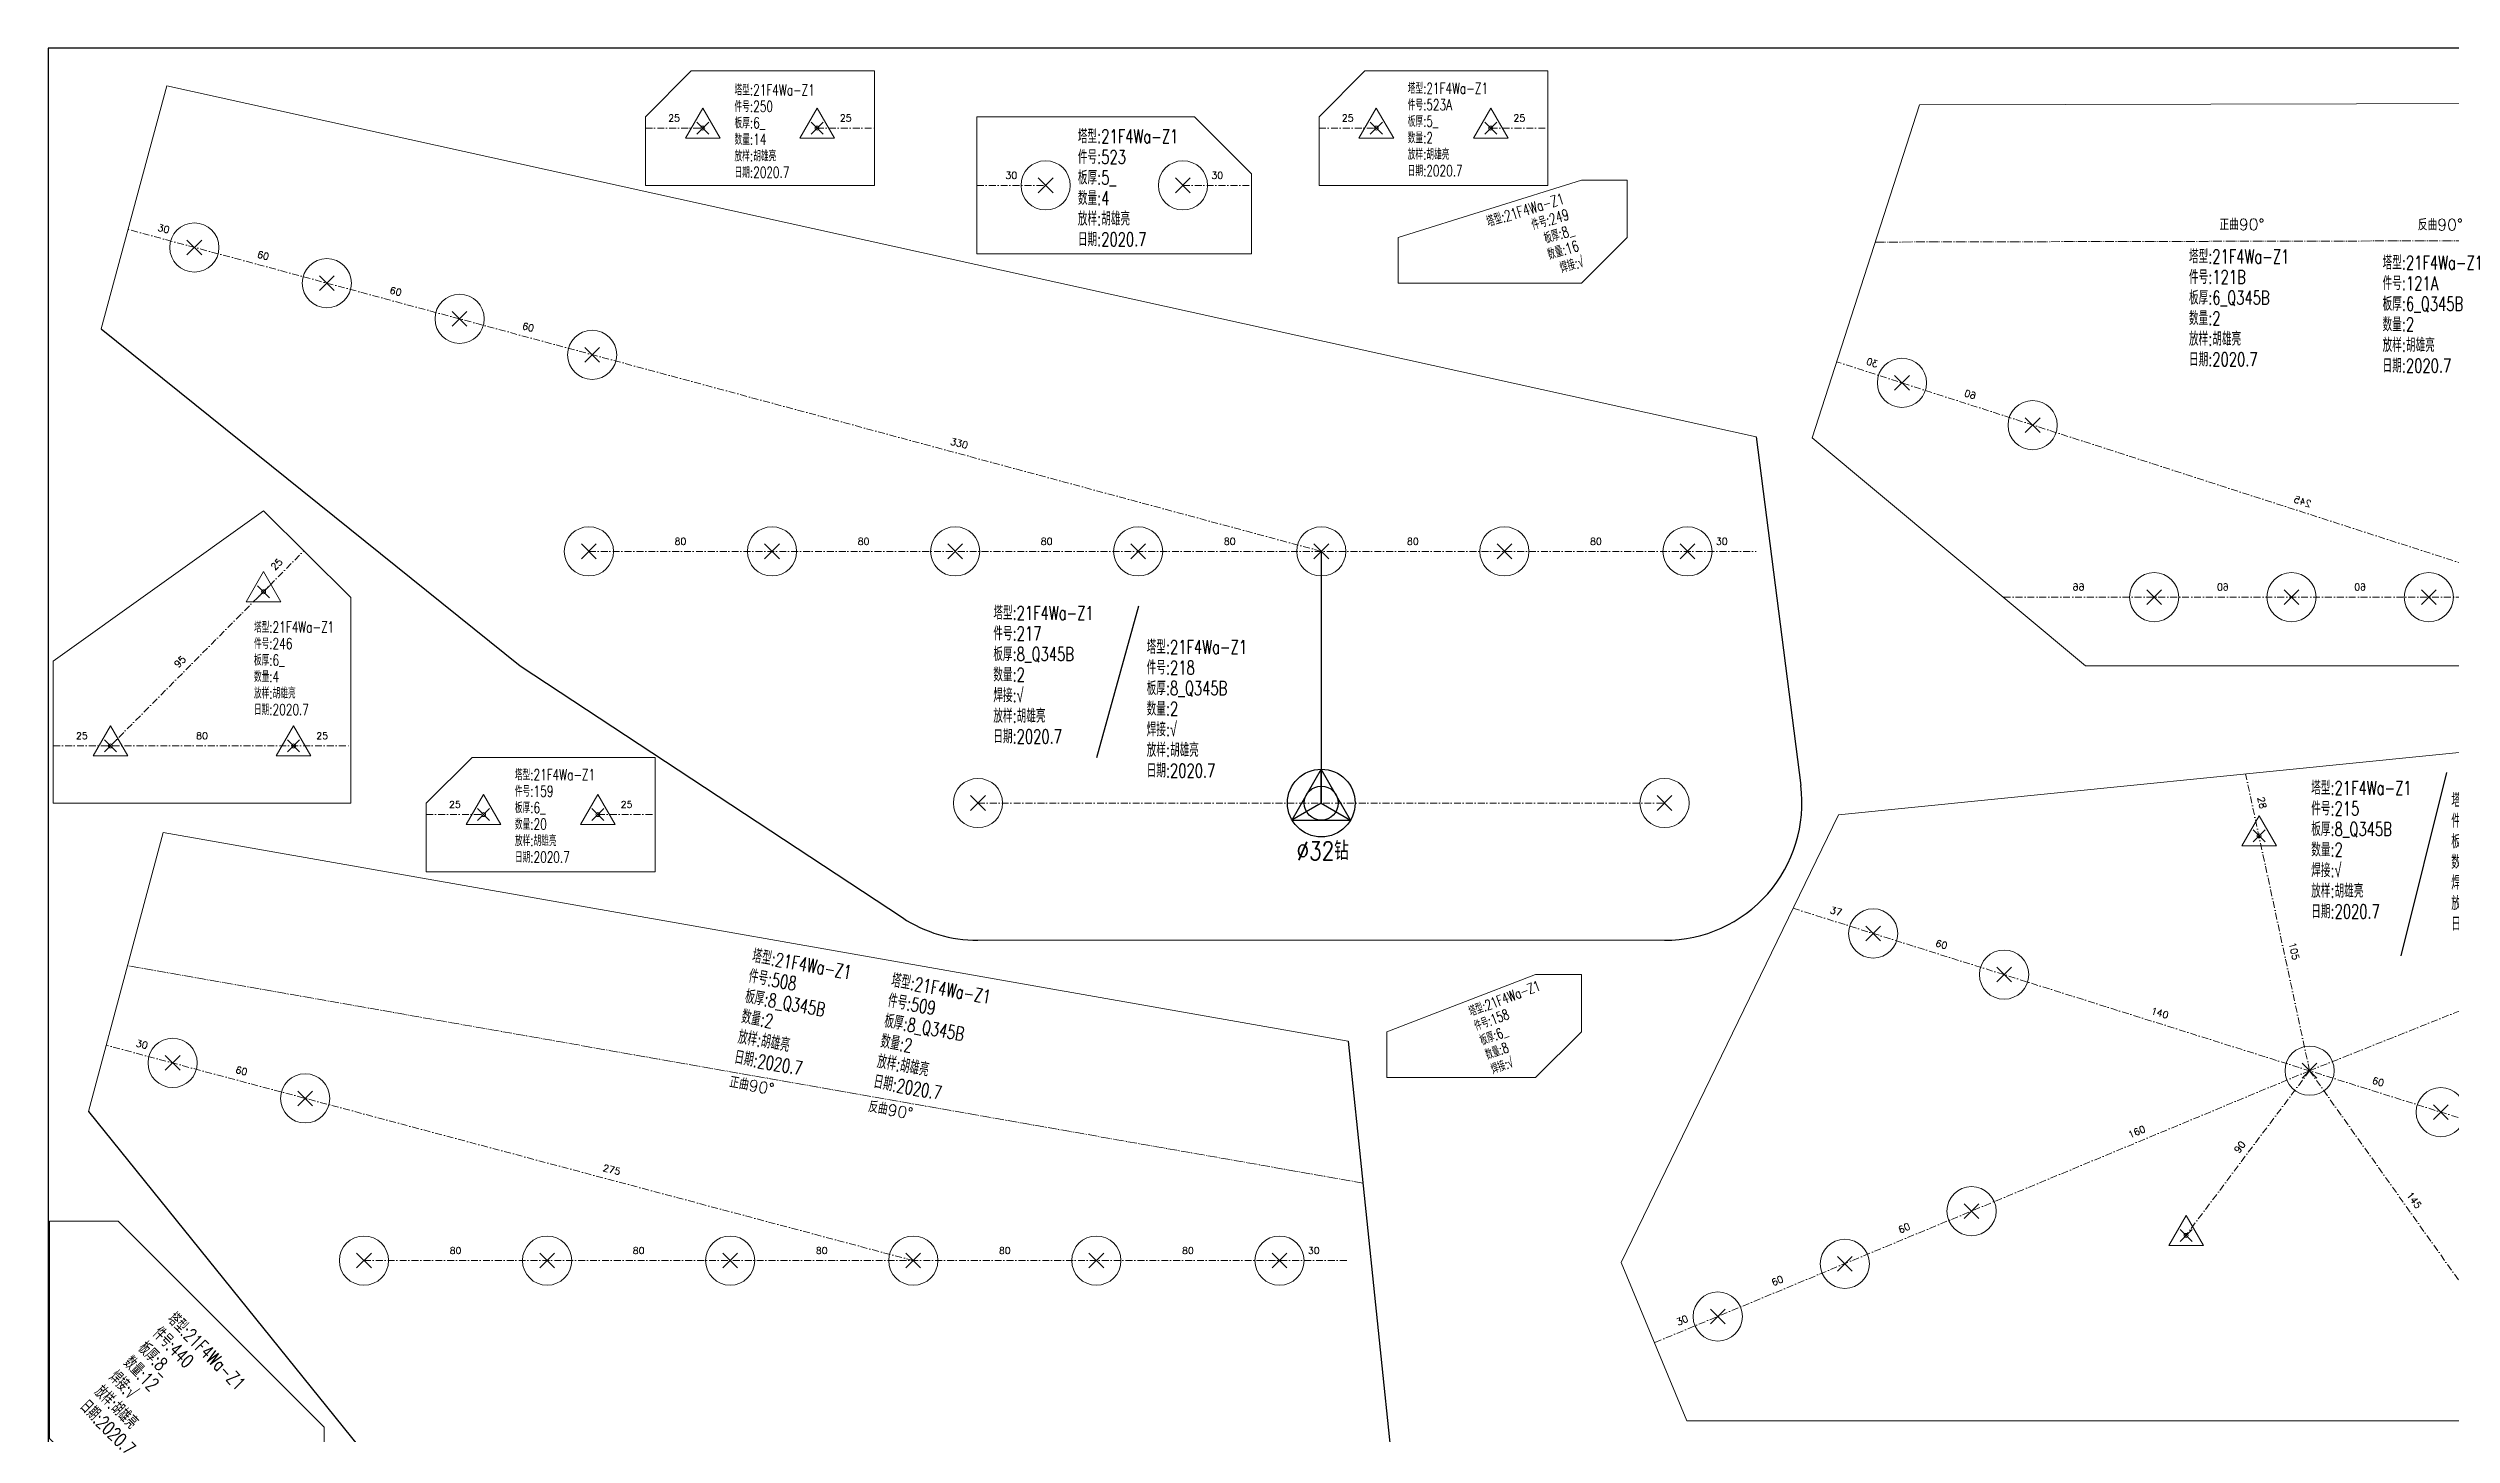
# Model space of a CAD drawing. Extents: x 1310 to 15542, y -76 to 8381.
# Drawn here: x 2329 to 3379, y 7775 to 8381 of the extents above; entities that cross this region are included whole.
import ezdxf
from ezdxf.enums import TextEntityAlignment as Align

# ---------------------------------------------------------------- set-up
doc = ezdxf.new("R2010")
doc.units = 0
doc.header["$MEASUREMENT"] = 0
doc.linetypes.add('一点画线', pattern=[5.2, 3, -1, 0.2, -1])
doc.linetypes.add('制弯线', pattern=[5.9, 4, -0.5, 0.2, -0.5, 0.2, -0.5])
doc.layers.get('0').update_dxf_attribs({"linetype": 'CONTINUOUS', "lineweight": 25})
for name, color, linetype, lineweight in [('1', 7, 'CONTINUOUS', 25), ('2', 7, 'CONTINUOUS', 25), ('5', 7, 'CONTINUOUS', 25)]:
    doc.layers.add(name, color=color, linetype=linetype, lineweight=lineweight)
doc.styles.add('HZ', font='txt.shx', dxfattribs={"width": 0.7, "oblique": 12, "bigfont": 'hztxt.shx'})
doc.styles.get("Standard").update_dxf_attribs({"font": 'simplex.shx', "width": 0.7, "height": 3, "bigfont": 'gbhzfs.shx'})

# ---------------------------------------------------------------- blocks, each defined once
blk = doc.blocks.new('板孔17.5')
at = {"layer": '5', "color": 7, "linetype": 'Continuous', "lineweight": 13}
for p, q in [((0, 1), (-0.866, -0.5)), ((-0.3, -0.3), (0.3, 0.3)), ((0.3, -0.3), (-0.3, 0.3)), ((0.866, -0.5), (0, 1)), ((-0.866, -0.5), (0.866, -0.5))]:
    blk.add_line(p, q, dxfattribs=at)
at = {"layer": '5', "color": 7, "linetype": 'Continuous', "lineweight": 0}
blk.add_circle((0, 0), 0.1, dxfattribs=at)
blk = doc.blocks.new('PLKM_e7f11f4f-1c91-4e16-9a07-c9e1ba8f109c', base_point=(4530.9, 12261.9))
at = {"layer": '1', "color": 7, "linetype": 'Continuous', "lineweight": 18}
for p, q in [((4268.6, 12266.9), (4288.6, 12286.9)), ((4368.6, 12286.9), (4288.6, 12286.9)), ((4368.6, 12236.9), (4368.6, 12286.9)), ((4268.6, 12266.9), (4268.6, 12236.9)), ((4268.6, 12236.9), (4368.6, 12236.9))]:
    blk.add_line(p, q, dxfattribs=at)
at = {"layer": '2', "color": 9, "linetype": '一点画线', "lineweight": 13}
for p, q in [((4268.6, 12261.9), (4293.6, 12261.9)), ((4343.6, 12261.9), (4368.6, 12261.9))]:
    blk.add_line(p, q, dxfattribs=at)
at = {"layer": '1', "color": 7, "linetype": 'Continuous', "lineweight": 0, "xscale": 8.75, "yscale": 8.75, "zscale": 8.75}
for p in [(4293.6, 12261.9), (4343.6, 12261.9)]:
    blk.add_blockref('板孔17.5', p, dxfattribs=at)
at = {"layer": '1', "color": 7, "linetype": 'Continuous', "lineweight": 13, "insert": (4307.3, 12281.7), "char_height": 4.8, "width": 486, "attachment_point": 1, "line_spacing_factor": 0.9}
blk.add_mtext('塔型:21F4Wa-Z1\\P件号:523A\\P板厚:5_\\P数量:2\\P放样:胡雄亮\\P日期:2020.7', dxfattribs=at)
at = {"layer": '2', "color": 7, "linetype": 'Continuous', "lineweight": 13}
for p in [(4281.1, 12263.9), (4356.1, 12263.9)]:
    blk.add_text('25', height=3, dxfattribs=at).set_placement(p, align=Align.BOTTOM_CENTER)
blk = doc.blocks.new('PLKM_d31861ce-c81b-40dd-bd28-73a488e62186', base_point=(8443, 14696.2))
at = {"layer": '1', "color": 7, "linetype": 'Continuous', "lineweight": 18}
for p, q in [((8183.5, 14701.2), (8203.5, 14721.2)), ((8283.5, 14721.2), (8203.5, 14721.2)), ((8283.5, 14671.2), (8283.5, 14721.2)), ((8183.5, 14701.2), (8183.5, 14671.2)), ((8183.5, 14671.2), (8283.5, 14671.2))]:
    blk.add_line(p, q, dxfattribs=at)
at = {"layer": '2', "color": 9, "linetype": '一点画线', "lineweight": 13}
for p, q in [((8183.5, 14696.2), (8208.5, 14696.2)), ((8258.5, 14696.2), (8283.5, 14696.2))]:
    blk.add_line(p, q, dxfattribs=at)
at = {"layer": '1', "color": 7, "linetype": 'Continuous', "lineweight": 0, "xscale": 8.75, "yscale": 8.75, "zscale": 8.75}
for p in [(8208.5, 14696.2), (8258.5, 14696.2)]:
    blk.add_blockref('板孔17.5', p, dxfattribs=at)
at = {"layer": '1', "color": 7, "linetype": 'Continuous', "lineweight": 13, "insert": (8222.4, 14715.3), "char_height": 4.8, "width": 480, "attachment_point": 1, "line_spacing_factor": 0.9}
blk.add_mtext('塔型:21F4Wa-Z1\\P件号:250\\P板厚:6_\\P数量:14\\P放样:胡雄亮\\P日期:2020.7', dxfattribs=at)
at = {"layer": '2', "color": 7, "linetype": 'Continuous', "lineweight": 13}
for p in [(8196, 14698.2), (8271, 14698.2)]:
    blk.add_text('25', height=3, dxfattribs=at).set_placement(p, align=Align.BOTTOM_CENTER)
blk = doc.blocks.new('PLKM_afd7b0fb-6b1b-4883-8fa4-97ad68b24dc9', base_point=(5216.3, 15510.2))
at = {"layer": '1', "color": 7, "linetype": 'Continuous', "lineweight": 18}
for p, q in [((4953.9, 15515.2), (4973.9, 15535.2)), ((5053.9, 15535.2), (4973.9, 15535.2)), ((5053.9, 15485.2), (5053.9, 15535.2)), ((4953.9, 15515.2), (4953.9, 15485.2)), ((4953.9, 15485.2), (5053.9, 15485.2))]:
    blk.add_line(p, q, dxfattribs=at)
at = {"layer": '2', "color": 9, "linetype": '一点画线', "lineweight": 13}
for p, q in [((4953.9, 15510.2), (4978.9, 15510.2)), ((5028.9, 15510.2), (5053.9, 15510.2))]:
    blk.add_line(p, q, dxfattribs=at)
at = {"layer": '1', "color": 7, "linetype": 'Continuous', "lineweight": 0, "xscale": 8.75, "yscale": 8.75, "zscale": 8.75}
for p in [(4978.9, 15510.2), (5028.9, 15510.2)]:
    blk.add_blockref('板孔17.5', p, dxfattribs=at)
at = {"layer": '1', "color": 7, "linetype": 'Continuous', "lineweight": 13, "insert": (4992.6, 15530), "char_height": 4.8, "width": 486, "attachment_point": 1, "line_spacing_factor": 0.9}
blk.add_mtext('塔型:21F4Wa-Z1\\P件号:159\\P板厚:6_\\P数量:20\\P放样:胡雄亮\\P日期:2020.7', dxfattribs=at)
at = {"layer": '2', "color": 7, "linetype": 'Continuous', "lineweight": 13}
for p in [(4966.4, 15512.2), (5041.4, 15512.2)]:
    blk.add_text('25', height=3, dxfattribs=at).set_placement(p, align=Align.BOTTOM_CENTER)
blk = doc.blocks.new('板孔21.5')
at = {"layer": '5', "color": 7, "linetype": 'Continuous', "lineweight": 13}
for p, q in [((-0.3, -0.3), (0.3, 0.3)), ((0.3, -0.3), (-0.3, 0.3))]:
    blk.add_line(p, q, dxfattribs=at)
blk.add_circle((0, 0), 1, dxfattribs=at)
blk = doc.blocks.new('PLKM_e02fc04d-588d-42cd-b689-c8a0d808b49a', base_point=(4572.7, 12182.6))
at = {"layer": '1', "color": 7, "linetype": 'Continuous', "lineweight": 18}
for p, q in [((4250.6, 12212.6), (4250.6, 12152.6)), ((4345.6, 12212.6), (4250.6, 12212.6)), ((4370.6, 12187.6), (4345.6, 12212.6)), ((4370.6, 12152.6), (4370.6, 12187.6)), ((4250.6, 12152.6), (4370.6, 12152.6))]:
    blk.add_line(p, q, dxfattribs=at)
at = {"layer": '2', "color": 9, "linetype": '一点画线', "lineweight": 13}
for p, q in [((4250.6, 12182.6), (4280.6, 12182.6)), ((4340.6, 12182.6), (4370.6, 12182.6))]:
    blk.add_line(p, q, dxfattribs=at)
at = {"layer": '1', "color": 7, "linetype": 'Continuous', "lineweight": 0, "xscale": 10.75, "yscale": 10.75, "zscale": 10.75}
for p in [(4280.6, 12182.6), (4340.6, 12182.6)]:
    blk.add_blockref('板孔21.5', p, dxfattribs=at)
at = {"layer": '1', "color": 7, "linetype": 'Continuous', "lineweight": 13, "insert": (4294.7, 12207), "char_height": 6, "width": 600, "attachment_point": 1, "line_spacing_factor": 0.9}
blk.add_mtext('塔型:21F4Wa-Z1\\P件号:523\\P板厚:5_\\P数量:4\\P放样:胡雄亮\\P日期:2020.7', dxfattribs=at)
at = {"layer": '2', "color": 7, "linetype": 'Continuous', "lineweight": 13}
for p in [(4265.6, 12184.6), (4355.6, 12184.6)]:
    blk.add_text('30', height=3, dxfattribs=at).set_placement(p, align=Align.BOTTOM_CENTER)
blk = doc.blocks.new('PLKM_6d721133-6f0f-4978-943f-0291adaef299', base_point=(2344.8, 12250.3))
at = {"color": 0, "linetype": 'Continuous'}
for p, q in [((2424, 12332.7), (2443.7, 12143)), ((1873.6, 12301.9), (2037.3, 12099.1))]:
    blk.add_line(p, q, dxfattribs=at)
at = {"color": 2}
for p, q in [((2234, 12151.6), (2221.2, 12129.4)), ((2246.9, 12129.4), (2234, 12151.6)), ((2221.2, 12129.4), (2246.9, 12129.4))]:
    blk.add_line(p, q, dxfattribs=at)
for q in [(2234, 12151.6), (2221.2, 12129.4), (2246.9, 12129.4)]:
    blk.add_line((2234, 12136.8), q)
for radius in [14.8, 7.42]:
    blk.add_circle((2234, 12136.8), radius)
at = {"color": 0, "linetype": 'Continuous'}
for centre, start, end in [((2384, 12136.8), 270, 5.9218), ((2084, 12136.8), 218.9118, 270)]:
    blk.add_arc(centre, 60, start, end, dxfattribs=at)
at = {"layer": '1', "color": 7, "linetype": 'Continuous', "lineweight": 18}
for p, q in [((1906.2, 12423.9), (1873.6, 12301.9)), ((2424, 12332.7), (1906.2, 12423.9)), ((2084, 12076.8), (2384, 12076.8))]:
    blk.add_line(p, q, dxfattribs=at)
at = {"layer": '2', "color": 190, "linetype": '制弯线', "lineweight": 13}
blk.add_line((2430.5, 12270.7), (1890.7, 12365.7), dxfattribs=at)
at = {"layer": '2', "color": 9, "linetype": '一点画线', "lineweight": 13}
for p, q in [((2234, 12236.8), (1881.4, 12330.9)), ((1994, 12236.8), (2424, 12236.8)), ((2084, 12136.8), (2384, 12136.8))]:
    blk.add_line(p, q, dxfattribs=at)
at = {"layer": '1', "color": 7, "linetype": 'Continuous', "lineweight": 0, "xscale": 10.75, "yscale": 10.75, "zscale": 10.75}
for p in [(1910.4, 12323.2), (1968.3, 12307.7), (1994, 12236.8), (2074, 12236.8), (2154, 12236.8), (2234, 12236.8), (2314, 12236.8), (2394, 12236.8), (2084, 12136.8), (2384, 12136.8)]:
    blk.add_blockref('板孔21.5', p, dxfattribs=at)
at = {"color": 7, "style": 'HZ', "width": 0.8}
blk.add_text('%%C32钻', height=8, dxfattribs=at).set_placement((2223.3, 12111.9))
at = {"layer": '1', "color": 7, "linetype": 'Continuous', "lineweight": 13, "char_height": 6, "width": 600, "attachment_point": 1, "rotation": 350.0174, "line_spacing_factor": 0.9}
for s, insert in [('塔型:21F4Wa-Z1\\P件号:508\\P板厚:8_Q345B\\P数量:2\\P放样:胡雄亮\\P日期:2020.7', (2164.3, 12373.2)), ('塔型:21F4Wa-Z1\\P件号:509\\P板厚:8_Q345B\\P数量:2\\P放样:胡雄亮\\P日期:2020.7', (2225.1, 12362.5))]:
    blk.add_mtext(s, dxfattribs=dict(at, insert=insert))
at = {"layer": '2', "color": 7, "linetype": 'Continuous', "lineweight": 13}
for s, p in [('30', (1896.4, 12329)), ('60', (1939.9, 12317.4)), ('275', (2101.7, 12274.2))]:
    blk.add_text(s, height=3, rotation=346, dxfattribs=at).set_placement(p, align=Align.BOTTOM_CENTER)
for s, p in [('正曲90%%d', (2153.1, 12311.1)), ('反曲90%%D', (2213.8, 12300.4))]:
    blk.add_text(s, height=5, rotation=350.0174, dxfattribs=at).set_placement(p, align=Align.BOTTOM_LEFT)
for s, p in [('80', (2034, 12238.8)), ('80', (2114, 12238.8)), ('80', (2194, 12238.8)), ('80', (2274, 12238.8)), ('80', (2354, 12238.8)), ('30', (2409, 12238.8))]:
    blk.add_text(s, height=3, dxfattribs=at).set_placement(p, align=Align.BOTTOM_CENTER)
blk = doc.blocks.new('PLKM_42baacde-cf51-4d0b-86d3-7073dc9c97da', base_point=(5765.5, 13141.5))
at = {"layer": '1', "color": 7, "linetype": 'Continuous', "lineweight": 18}
for p, q in [((5525.8, 13395.1), (5525.8, 13300.1)), ((5555.8, 13395.1), (5525.8, 13395.1)), ((5645.8, 13305.1), (5555.8, 13395.1)), ((5525.8, 13300.1), (5550.8, 13275.1)), ((5645.8, 13275.1), (5645.8, 13305.1)), ((5550.8, 13275.1), (5645.8, 13275.1))]:
    blk.add_line(p, q, dxfattribs=at)
at = {"layer": '1', "color": 7, "linetype": 'Continuous', "lineweight": 13, "insert": (5581, 13356), "char_height": 6, "width": 600, "attachment_point": 1, "rotation": 315, "line_spacing_factor": 0.9}
blk.add_mtext('塔型:21F4Wa-Z1\\P件号:440\\P板厚:8_\\P数量:12\\P焊接:√\\P放样:胡雄亮\\P日期:2020.7', dxfattribs=at)
blk = doc.blocks.new('PLKM_41fd5953-9d18-46f4-9aac-caa326d6e06d', base_point=(8066.8, 14524))
at = {"layer": '1', "color": 7, "linetype": 'Continuous', "lineweight": 18}
for p, q in [((8290.1, 14615.1), (8210.1, 14590.1)), ((8310.1, 14615.1), (8290.1, 14615.1)), ((8310.1, 14590.1), (8310.1, 14615.1)), ((8210.1, 14590.1), (8210.1, 14570.1)), ((8290.1, 14570.1), (8310.1, 14590.1)), ((8210.1, 14570.1), (8290.1, 14570.1))]:
    blk.add_line(p, q, dxfattribs=at)
at = {"layer": '1', "color": 7, "linetype": 'Continuous', "lineweight": 13, "insert": (8281.6, 14609.6), "char_height": 4.8, "width": 480, "attachment_point": 3, "rotation": 17.354, "line_spacing_factor": 0.9}
blk.add_mtext('塔型:21F4Wa-Z1\\P件号:249\\P板厚:8_\\P数量:16\\P焊接:√', dxfattribs=at)
blk = doc.blocks.new('PLKM_c64a5874-1b29-4fcd-8a2f-3f1332288d60', base_point=(7844, 14634))
at = {"layer": '1', "color": 7, "linetype": 'Continuous', "lineweight": 18}
for p, q in [((7651.9, 14697.9), (7560.1, 14632.1)), ((7690.1, 14659.9), (7651.9, 14697.9)), ((7690.1, 14570.1), (7690.1, 14659.9)), ((7560.1, 14632.1), (7560.1, 14570.1)), ((7560.1, 14570.1), (7690.1, 14570.1))]:
    blk.add_line(p, q, dxfattribs=at)
at = {"layer": '2', "color": 9, "linetype": '一点画线', "lineweight": 13}
for p, q in [((7585.1, 14595.1), (7669.6, 14680.3)), ((7560.1, 14595.1), (7690.1, 14595.1))]:
    blk.add_line(p, q, dxfattribs=at)
at = {"layer": '1', "color": 7, "linetype": 'Continuous', "lineweight": 0, "xscale": 8.75, "yscale": 8.75, "zscale": 8.75}
for p in [(7652, 14662.5), (7585.1, 14595.1), (7665.1, 14595.1)]:
    blk.add_blockref('板孔17.5', p, dxfattribs=at)
at = {"layer": '1', "color": 7, "linetype": 'Continuous', "lineweight": 13, "insert": (7647.8, 14649.4), "char_height": 4.8, "width": 480, "attachment_point": 1, "line_spacing_factor": 0.9}
blk.add_mtext('塔型:21F4Wa-Z1\\P件号:246\\P板厚:6_\\P数量:4\\P放样:胡雄亮\\P日期:2020.7', dxfattribs=at)
at = {"layer": '2', "color": 7, "linetype": 'Continuous', "lineweight": 13}
for s, p in [('25', (7659.4, 14672.8)), ('95', (7617.2, 14630.2))]:
    blk.add_text(s, height=3, rotation=45, dxfattribs=at).set_placement(p, align=Align.BOTTOM_CENTER)
for s, p in [('25', (7572.6, 14597.1)), ('80', (7625.1, 14597.1)), ('25', (7677.6, 14597.1))]:
    blk.add_text(s, height=3, dxfattribs=at).set_placement(p, align=Align.BOTTOM_CENTER)
blk = doc.blocks.new('PLKM_d6bb88ce-a2e3-4080-b2eb-faa329baf00b', base_point=(3097.4, 14671.2))
at = {"color": 0, "linetype": 'Continuous'}
for p, q in [((2569, 14751.7), (2752.1, 14604.5)), ((3292.1, 14704.5), (3311.6, 14552.1)), ((3102.1, 14654.5), (3102.1, 14544.5)), ((3022.2, 14630.5), (3003.9, 14564.2)), ((2752.1, 14604.5), (2919.1, 14494.4))]:
    blk.add_line(p, q, dxfattribs=at)
at = {"color": 2}
for p, q in [((3102.1, 14559.3), (3089.2, 14537)), ((3114.9, 14537), (3102.1, 14559.3)), ((3089.2, 14537), (3114.9, 14537))]:
    blk.add_line(p, q, dxfattribs=at)
for q in [(3102.1, 14559.3), (3089.2, 14537), (3114.9, 14537)]:
    blk.add_line((3102.1, 14544.5), q)
for radius in [14.8, 7.42]:
    blk.add_circle((3102.1, 14544.5), radius)
at = {"color": 0, "linetype": 'Continuous'}
for centre, start, end in [((3252.1, 14544.5), 270, 7.2977), ((2952.1, 14544.5), 236.6015, 270)]:
    blk.add_arc(centre, 60, start, end, dxfattribs=at)
at = {"layer": '1', "color": 7, "linetype": 'Continuous', "lineweight": 18}
for p, q in [((2597.7, 14857.9), (2569, 14751.7)), ((3292.1, 14704.5), (2597.7, 14857.9)), ((2952.1, 14484.5), (3252.1, 14484.5))]:
    blk.add_line(p, q, dxfattribs=at)
at = {"layer": '2', "color": 9, "linetype": '一点画线', "lineweight": 13}
for p, q in [((3102.1, 14654.5), (2580.7, 14795.2)), ((2782.1, 14654.5), (3292.1, 14654.5)), ((2952.1, 14544.5), (3252.1, 14544.5))]:
    blk.add_line(p, q, dxfattribs=at)
at = {"layer": '1', "color": 7, "linetype": 'Continuous', "lineweight": 0, "xscale": 10.75, "yscale": 10.75, "zscale": 10.75}
for p in [(2609.7, 14787.3), (2667.6, 14771.7), (2725.6, 14756.1), (2783.5, 14740.4), (2782.1, 14654.5), (2862.1, 14654.5), (2942.1, 14654.5), (3022.1, 14654.5), (3102.1, 14654.5), (3182.1, 14654.5), (3262.1, 14654.5), (2952.1, 14544.5), (3252.1, 14544.5)]:
    blk.add_blockref('板孔21.5', p, dxfattribs=at)
at = {"color": 7, "style": 'HZ', "width": 0.8}
blk.add_text('%%C32钻', height=8, dxfattribs=at).set_placement((3091.3, 14519.6))
at = {"layer": '1', "color": 7, "linetype": 'Continuous', "lineweight": 13, "char_height": 6, "width": 600, "attachment_point": 1, "line_spacing_factor": 0.9}
for s, insert in [('塔型:21F4Wa-Z1\\P件号:217\\P板厚:8_Q345B\\P数量:2\\P焊接:√\\P放样:胡雄亮\\P日期:2020.7', (2958.8, 14630.6)), ('塔型:21F4Wa-Z1\\P件号:218\\P板厚:8_Q345B\\P数量:2\\P焊接:√\\P放样:胡雄亮\\P日期:2020.7', (3025.8, 14615.7))]:
    blk.add_mtext(s, dxfattribs=dict(at, insert=insert))
at = {"layer": '2', "color": 7, "linetype": 'Continuous', "lineweight": 13}
for s, p in [('30', (2595.7, 14793.2)), ('60', (2639.2, 14781.5)), ('60', (2697.1, 14765.8)), ('60', (2755, 14750.2)), ('330', (2943.3, 14699.4))]:
    blk.add_text(s, height=3, rotation=346, dxfattribs=at).set_placement(p, align=Align.BOTTOM_CENTER)
for s, p in [('80', (2822.1, 14656.5)), ('80', (2902.1, 14656.5)), ('80', (2982.1, 14656.5)), ('80', (3062.1, 14656.5)), ('80', (3142.1, 14656.5)), ('80', (3222.1, 14656.5)), ('30', (3277.1, 14656.5))]:
    blk.add_text(s, height=3, dxfattribs=at).set_placement(p, align=Align.BOTTOM_CENTER)
blk = doc.blocks.new('PLKM_5569a195-bc47-4bc3-b680-e411b4508e79', base_point=(2392.4, 14701.1))
at = {"color": 0, "linetype": 'Continuous'}
blk.add_line((2271.7, 14830.9), (2251.8, 14750.8), dxfattribs=at)
at = {"layer": '1', "color": 7, "linetype": 'Continuous', "lineweight": 18}
for p, q in [((2425, 14854.6), (2006, 14812.5)), ((2463.6, 14757.9), (2425, 14854.6)), ((2006, 14812.5), (1911.1, 14616.8)), ((2330.9, 14576.5), (2463.6, 14757.9)), ((1911.1, 14616.8), (1939.8, 14547.6)), ((2290.1, 14547.6), (2330.9, 14576.5)), ((1939.8, 14547.6), (2290.1, 14547.6))]:
    blk.add_line(p, q, dxfattribs=at)
at = {"layer": '2', "color": 9, "linetype": '一点画线', "lineweight": 13}
for p, q in [((2211.9, 14700.6), (2183.9, 14830.4)), ((2211.9, 14700.6), (2448.8, 14795)), ((1986.2, 14771.6), (2326.4, 14664.5)), ((2211.9, 14700.6), (1925.6, 14581.7)), ((2211.9, 14700.6), (2157.3, 14627.9)), ((2211.9, 14700.6), (2310.5, 14562))]:
    blk.add_line(p, q, dxfattribs=at)
at = {"layer": '1', "color": 7, "linetype": 'Continuous', "lineweight": 0}
for name, p, xscale, yscale, zscale in [('板孔17.5', (2189.8, 14803.2), 8.75, 8.75, 8.75), ('板孔21.5', (2420.9, 14783.9), 10.75, 10.75, 10.75), ('板孔21.5', (2021.2, 14760.6), 10.75, 10.75, 10.75), ('板孔21.5', (2365.2, 14761.7), 10.75, 10.75, 10.75), ('板孔21.5', (2078.4, 14742.6), 10.75, 10.75, 10.75), ('板孔21.5', (2211.9, 14700.6), 10.75, 10.75, 10.75), ('板孔21.5', (2269.2, 14682.5), 10.75, 10.75, 10.75), ('板孔21.5', (2326.4, 14664.5), 10.75, 10.75, 10.75), ('板孔21.5', (2064.2, 14639.2), 10.75, 10.75, 10.75), ('板孔17.5', (2157.9, 14628.6), 8.75, 8.75, 8.75), ('板孔21.5', (2008.8, 14616.2), 10.75, 10.75, 10.75), ('板孔21.5', (1953.3, 14593.2), 10.75, 10.75, 10.75), ('板孔17.5', (2296, 14582.4), 8.75, 8.75, 8.75)]:
    blk.add_blockref(name, p, dxfattribs=dict(at, xscale=xscale, yscale=yscale, zscale=zscale))
at = {"layer": '1', "color": 7, "linetype": 'Continuous', "lineweight": 13, "char_height": 6, "width": 600, "attachment_point": 1, "line_spacing_factor": 0.9}
for s, insert in [('塔型:21F4Wa-Z1\\P件号:215\\P板厚:8_Q345B\\P数量:2\\P焊接:√\\P放样:胡雄亮\\P日期:2020.7', (2212.6, 14827.2)), ('塔型:21F4Wa-Z1\\P件号:216\\P板厚:8_Q345B\\P数量:2\\P焊接:√\\P放样:胡雄亮\\P日期:2020.7', (2273.8, 14821.8))]:
    blk.add_mtext(s, dxfattribs=dict(at, insert=insert))
at = {"layer": '2', "color": 7, "linetype": 'Continuous', "lineweight": 13}
for s, rotation, p in [('28', 283, (2188.8, 14817.2)), ('30', 22, (2434.1, 14791.3)), ('60', 22, (2392.3, 14774.7)), ('37', 344, (2004.3, 14768)), ('60', 344, (2050.4, 14753.5)), ('105', 283, (2202.8, 14752.3)), ('165', 22, (2287.8, 14733)), ('140', 344, (2145.8, 14723.5)), ('60', 344, (2241.2, 14693.5)), ('160', 23, (2137.3, 14671.7)), ('60', 344, (2298.4, 14675.5)), ('90', 53, (2183.3, 14665.8)), ('145', 306, (2255.6, 14642.6)), ('60', 23, (2035.7, 14629.6)), ('60', 23, (1980.3, 14606.6)), ('30', 23, (1938.7, 14589.3)), ('25', 306, (2304.9, 14573.4))]:
    blk.add_text(s, height=3, rotation=rotation, dxfattribs=at).set_placement(p, align=Align.BOTTOM_CENTER)
blk = doc.blocks.new('PLKM_6e33cde5-c7bd-441f-b5ce-19dc8b00ca8b', base_point=(9377.5, 15639.8))
at = {"layer": '1', "color": 7, "linetype": 'Continuous', "lineweight": 18}
for p, q in [((9195, 15583.3), (9130, 15558.3)), ((9215, 15583.3), (9195, 15583.3)), ((9215, 15558.3), (9215, 15583.3)), ((9130, 15558.3), (9130, 15538.3)), ((9195, 15538.3), (9215, 15558.3)), ((9130, 15538.3), (9195, 15538.3))]:
    blk.add_line(p, q, dxfattribs=at)
at = {"layer": '1', "color": 7, "linetype": 'Continuous', "lineweight": 13, "insert": (9165.2, 15569), "char_height": 4.5, "width": 480, "attachment_point": 1, "rotation": 21.0375, "line_spacing_factor": 0.9}
blk.add_mtext('塔型:21F4Wa-Z1\\P件号:158\\P板厚:6_\\P数量:8\\P焊接:√', dxfattribs=at)
blk = doc.blocks.new('PLKM_b3db2382-843c-420f-a2c5-45ed8d1e49c9', base_point=(3055.5, 15442))
at = {"color": 0, "linetype": 'Continuous'}
blk.add_line((2979.1, 15505), (2944.9, 15564.9), dxfattribs=at)
at = {"layer": '1', "color": 7, "linetype": 'Continuous', "lineweight": 18}
for p, q in [((2630.9, 15418.7), (2677.9, 15564.3)), ((2677.9, 15564.3), (2944.9, 15564.9)), ((2979.1, 15505), (3027.1, 15491.2)), ((3027.1, 15491.2), (3050.4, 15386.1)), ((2750.4, 15319.1), (2630.9, 15418.7)), ((3050.4, 15386.1), (3050.4, 15319.1)), ((3050.4, 15319.1), (2750.4, 15319.1))]:
    blk.add_line(p, q, dxfattribs=at)
at = {"layer": '2', "color": 190, "linetype": '制弯线', "lineweight": 13}
blk.add_line((2658.5, 15504.3), (2979.1, 15505), dxfattribs=at)
at = {"layer": '2', "color": 9, "linetype": '一点画线', "lineweight": 13}
for p, q in [((2960.4, 15349.1), (3003.1, 15498.1)), ((2960.4, 15349.1), (2641.6, 15452)), ((3050.4, 15349.1), (2714.4, 15349.1))]:
    blk.add_line(p, q, dxfattribs=at)
at = {"layer": '1', "color": 7, "linetype": 'Continuous', "lineweight": 0}
for name, p, xscale, yscale, zscale in [('板孔17.5', (2996.2, 15474.1), -8.75, 8.75, 8.75), ('板孔21.5', (2670.2, 15442.8), -10.75, 10.75, 10.75), ('板孔21.5', (2727.3, 15424.3), -10.75, 10.75, 10.75), ('板孔17.5', (2982.4, 15426), -8.75, 8.75, 8.75), ('板孔21.5', (2780.4, 15349.1), -10.75, 10.75, 10.75), ('板孔21.5', (2840.4, 15349.1), -10.75, 10.75, 10.75), ('板孔21.5', (2900.4, 15349.1), -10.75, 10.75, 10.75), ('板孔21.5', (2960.4, 15349.1), -10.75, 10.75, 10.75), ('板孔21.5', (3020.4, 15349.1), -10.75, 10.75, 10.75)]:
    blk.add_blockref(name, p, dxfattribs=dict(at, xscale=xscale, yscale=yscale, zscale=zscale))
at = {"layer": '1', "color": 7, "linetype": 'Continuous', "lineweight": 13, "char_height": 6, "width": 600, "attachment_point": 1, "line_spacing_factor": 0.9}
for s, insert in [('塔型:21F4Wa-Z1\\P件号:121B\\P板厚:6_Q345B\\P数量:2\\P放样:胡雄亮\\P日期:2020.7', (2795.6, 15501)), ('塔型:21F4Wa-Z1\\P件号:121A\\P板厚:6_Q345B\\P数量:2\\P放样:胡雄亮\\P日期:2020.7', (2880.2, 15498.3))]:
    blk.add_mtext(s, dxfattribs=dict(at, insert=insert))
at = {"layer": '2', "color": 7, "linetype": 'Continuous', "lineweight": 13}
for s, p in [('正曲90%%D', (2808.9, 15508)), ('反曲90%%D', (2895.6, 15507.9))]:
    blk.add_text(s, height=5, dxfattribs=at).set_placement(p, align=Align.BOTTOM_LEFT)
at = {"layer": '2', "color": 7, "linetype": 'Continuous', "lineweight": 13, "text_generation_flag": 2}
for s, rotation, p in [('25', 73, (2997.7, 15486.7)), ('30', 342, (2656.5, 15449.3)), ('50', 73, (2987.4, 15450.6)), ('60', 342, (2699.3, 15435.4)), ('245', 342, (2844.5, 15388.6)), ('80', 73, (2969.5, 15388.1))]:
    blk.add_text(s, height=3, rotation=rotation, dxfattribs=at).set_placement(p, align=Align.BOTTOM_CENTER)
for s, p in [('66', (2747.4, 15351.1)), ('60', (2810.4, 15351.1)), ('60', (2870.4, 15351.1)), ('60', (2930.4, 15351.1)), ('60', (2990.4, 15351.1)), ('30', (3035.4, 15351.1))]:
    blk.add_text(s, height=3, dxfattribs=at).set_placement(p, align=Align.BOTTOM_CENTER)

msp = doc.modelspace()

# ---------------------------------------------------------------- linework, layer by layer
at = {"color": 0, "linetype": 'Continuous'}
msp.add_lwpolyline([(2328.88, 7150.933), (5078.563, 7150.933), (5078.563, 8380.933), (2328.88, 8380.933)], close=True, dxfattribs=at)

# ---------------------------------------------------------------- block references
for name, p in [('PLKM_d6bb88ce-a2e3-4080-b2eb-faa329baf00b', (2880.491, 8177.658)), ('PLKM_d31861ce-c81b-40dd-bd28-73a488e62186', (2849.403, 8345.933)), ('PLKM_e7f11f4f-1c91-4e16-9a07-c9e1ba8f109c', (3146.538, 8345.933)), ('PLKM_e02fc04d-588d-42cd-b689-c8a0d808b49a', (3056.842, 8320.933)), ('PLKM_b3db2382-843c-420f-a2c5-45ed8d1e49c9', (3524.213, 8233.842)), ('PLKM_41fd5953-9d18-46f4-9aac-caa326d6e06d', (2775.532, 8232.025)), ('PLKM_c64a5874-1b29-4fcd-8a2f-3f1332288d60', (2615.036, 8114.838)), ('PLKM_5569a195-bc47-4bc3-b680-e411b4508e79', (3497.518, 7934.469)), ('PLKM_afd7b0fb-6b1b-4883-8fa4-97ad68b24dc9', (2756.538, 8045.933)), ('PLKM_6d721133-6f0f-4978-943f-0291adaef299', (2817.714, 7864.469)), ('PLKM_6e33cde5-c7bd-441f-b5ce-19dc8b00ca8b', (3161.316, 8032.488)), ('PLKM_42baacde-cf51-4d0b-86d3-7073dc9c97da', (2569.147, 7614.557))]:
    msp.add_blockref(name, p, dxfattribs=at)

doc.saveas('drawing.dxf')
